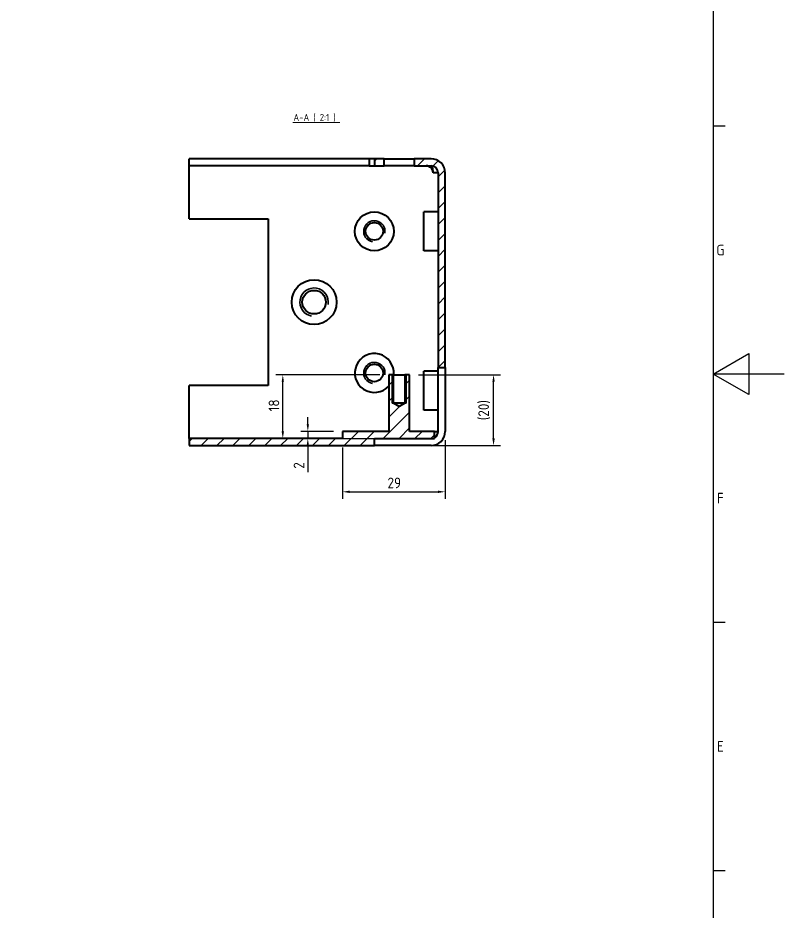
# Model space of a CAD drawing. Header units: millimetres. Extents: x 0 to 2378, y 0 to 1682.
# Drawn here: x 1945 to 2378, y 538 to 1042 of the extents above; entities that cross this region are included whole.
import ezdxf

# ---------------------------------------------------------------- set-up
doc = ezdxf.new("R2010")
doc.units = ezdxf.units.MM
doc.header["$LTSCALE"] = 2
doc.layers.get('0').update_dxf_attribs({"color": 3, "lineweight": 25})
for name, color, linetype, lineweight in [('가시적인 것(ISO)', 3, 'Continuous', 40), ('가시적인 좁은 것(ISO)', 3, 'Continuous', 35), ('경계(ISO)', 7, 'Continuous', 25), ('기호(ISO)', 5, 'Continuous', 25), ('스케치 형상(ISO)', 3, 'Continuous', 25), ('치수(ISO)', 2, 'Continuous', 25), ('해치(ISO)', 7, 'Continuous', 18)]:
    doc.layers.add(name, color=color, linetype=linetype, lineweight=lineweight)
doc.styles.add('문자 텍스트_M2B', font='isocp.shx')
doc.styles.add('치수 텍스트_PSTEK_POSCO', font='isocp.shx')
doc.styles.add('텍스트 스타일512', font='isocp.shx')
doc.dimstyles.new('치수_PSTEK_POSCO', dxfattribs={"dimscale": 2, "dimtxt": 3, "dimasz": 2, "dimexe": 2, "dimexo": 2.5, "dimgap": 1, "dimtad": 1, "dimrnd": 1e-08, "dimdsep": 46, "dimtxsty": '치수 텍스트_PSTEK_POSCO', "dimcen": 0.09, "dimdle": 10, "dimclrd": 7, "dimclre": 7, "dimclrt": 2, "dimadec": 1, "dimazin": 2, "dimtfac": 1, "dimtmove": 0, "dimatfit": 3, "dimfxl": 0, "dimtolj": 1, "dimlwd": -1, "dimlwe": -1, "dimarcsym": 0})

# ---------------------------------------------------------------- blocks, each defined once
blk = doc.blocks.new('경계 Default Border')
at = {"layer": '경계(ISO)'}
for p, q in [((1169.000015258789, 490.5833435058594), (1172.399978637695, 490.5833435058594)), ((1169.000015258789, 350.4166793823242), (1172.399978637695, 350.4166793823242)), ((1169.000015258789, 280.3333282470703), (1172.399978637695, 280.3333282470703))]:
    blk.add_line(p, q, dxfattribs=at)
at = {"layer": '경계(ISO)', "flags": 128}
for points in [[(20, 20), (20, 820.9999847412109), (1169.000015258789, 820.9999847412109), (1169.000015258789, 20), (20, 20)], [(1189.000015258789, 420.4999923706055), (1169.000015258789, 420.4999923706055), (1179.000015258789, 426.2734985351562), (1179.000015258789, 414.7264862060547), (1169.000015258789, 420.4999923706055)]]:
    blk.add_lwpolyline(points, dxfattribs=at)
at = {"layer": '경계(ISO)', "color": 2, "char_height": 3.00000011920929, "attachment_point": 7, "style": '문자 텍스트_M2B'}
for s, insert in [('G', (1169.878270202895, 454.0130611226584)), ('F', (1170.044539520165, 383.9583332737287)), ('E', (1170.044539520165, 313.8463944559917))]:
    blk.add_mtext(s, dxfattribs=dict(at, insert=insert))
blk = doc.blocks.new('*D24')
at = {"layer": 'Defpoints', "color": 0, "transparency": 16777216}
for p in [(2166.593213511169, 840.6292749995015), (2213.988852575234, 840.6292749995015), (2146.693213511176, 800.6292749995015)]:
    blk.add_point(p, dxfattribs=at)
at = {"layer": '치수(ISO)', "color": 7, "transparency": 16777216}
for p, q in [((2171.593213511169, 840.6292749995015), (2217.988852575234, 840.6292749995015)), ((2213.988852575234, 804.6292749995015), (2213.988852575234, 836.6292749995015)), ((2151.693213511176, 800.6292749995015), (2217.988852575234, 800.6292749995015))]:
    blk.add_line(p, q, dxfattribs=at)
for points in [[(2213.322185908567, 836.6292749995015), (2214.6555192419, 836.6292749995015), (2213.988852575234, 840.6292749995015)], [(2213.322185908567, 804.6292749995015), (2214.6555192419, 804.6292749995015), (2213.988852575234, 800.6292749995015)]]:
    blk.add_solid(points, dxfattribs=at)
at = {"layer": '치수(ISO)', "color": 2, "transparency": 16777216, "insert": (2208.688852575234, 814.9316372042259), "char_height": 6, "attachment_point": 4, "rotation": 90, "style": '치수 텍스트_PSTEK_POSCO'}
blk.add_mtext('\\A1;(20)', dxfattribs=at)
blk = doc.blocks.new('*D47')
at = {"layer": 'Defpoints', "color": 0, "transparency": 16777216}
for p in [(2186.69321351117, 808.6292749995016), (2128.693213511197, 804.6292749995016), (2186.69321351117, 774.5175314246446)]:
    blk.add_point(p, dxfattribs=at)
at = {"layer": '치수(ISO)', "color": 7, "transparency": 16777216}
for p, q in [((2186.69321351117, 803.6292749995016), (2186.69321351117, 770.5175314246446)), ((2128.693213511197, 799.6292749995016), (2128.693213511197, 770.5175314246446)), ((2132.693213511197, 774.5175314246446), (2182.69321351117, 774.5175314246446))]:
    blk.add_line(p, q, dxfattribs=at)
for points in [[(2132.693213511197, 775.1841980913113), (2132.693213511197, 773.850864757978), (2128.693213511197, 774.5175314246446)], [(2182.69321351117, 775.1841980913113), (2182.69321351117, 773.850864757978), (2186.69321351117, 774.5175314246446)]]:
    blk.add_solid(points, dxfattribs=at)
at = {"layer": '치수(ISO)', "color": 2, "transparency": 16777216, "insert": (2154.102251971816, 779.5181219758257), "char_height": 6, "attachment_point": 4, "style": '치수 텍스트_PSTEK_POSCO'}
blk.add_mtext('\\A1;29', dxfattribs=at)
blk = doc.blocks.new('*D48')
at = {"layer": 'Defpoints', "color": 0, "transparency": 16777216}
for p in [(2109.145485233903, 808.6292749995016), (2128.693213511197, 808.6292749995016), (2128.693213511197, 804.6292749995016)]:
    blk.add_point(p, dxfattribs=at)
at = {"layer": '치수(ISO)', "color": 7, "transparency": 16777216}
for p, q in [((2109.145485233903, 812.6292749995016), (2109.145485233903, 816.6292749995016)), ((2123.693213511197, 808.6292749995016), (2105.145485233903, 808.6292749995016)), ((2109.145485233903, 808.6292749995016), (2109.145485233903, 804.6292749995016)), ((2109.145485233903, 800.6292749995016), (2109.145485233903, 785.545547962071))]:
    blk.add_line(p, q, dxfattribs=at)
for points in [[(2108.478818567237, 812.6292749995016), (2109.81215190057, 812.6292749995016), (2109.145485233903, 808.6292749995016)], [(2108.478818567237, 800.6292749995016), (2109.81215190057, 800.6292749995016), (2109.145485233903, 804.6292749995016)]]:
    blk.add_solid(points, dxfattribs=at)
at = {"layer": '치수(ISO)', "color": 2, "transparency": 16777216, "insert": (2104.144894682722, 787.5455479620715), "char_height": 6, "attachment_point": 4, "rotation": 90, "style": '치수 텍스트_PSTEK_POSCO'}
blk.add_mtext('\\A1;2', dxfattribs=at)
blk = doc.blocks.new('*D49')
at = {"layer": 'Defpoints', "color": 0, "transparency": 16777216}
for p in [(2095.023479270288, 840.6292749995015), (2154.793213511169, 840.6292749995015), (2128.693213511197, 804.6292749995016)]:
    blk.add_point(p, dxfattribs=at)
at = {"layer": '치수(ISO)', "color": 7, "transparency": 16777216}
for p, q in [((2149.793213511169, 840.6292749995015), (2091.023479270288, 840.6292749995015)), ((2095.023479270288, 808.6292749995016), (2095.023479270288, 836.6292749995015)), ((2123.693213511197, 804.6292749995016), (2091.023479270288, 804.6292749995016))]:
    blk.add_line(p, q, dxfattribs=at)
for points in [[(2094.356812603621, 836.6292749995015), (2095.690145936954, 836.6292749995015), (2095.023479270288, 840.6292749995015)], [(2094.356812603621, 808.6292749995016), (2095.690145936954, 808.6292749995016), (2095.023479270288, 804.6292749995016)]]:
    blk.add_solid(points, dxfattribs=at)
at = {"layer": '치수(ISO)', "color": 2, "transparency": 16777216, "insert": (2090.023479270288, 819.9292749995014), "char_height": 6, "attachment_point": 4, "rotation": 90, "style": '치수 텍스트_PSTEK_POSCO'}
blk.add_mtext('\\A1;18', dxfattribs=at)

msp = doc.modelspace()

# ---------------------------------------------------------------- hatches: boundary and pattern name
at = {"layer": '해치(ISO)'}
h = msp.add_hatch(dxfattribs=at)
h.set_pattern_fill('ANSI31', color=256, scale=50.8, style=0)
h.set_pattern_definition([(45, (0, 0), (-4.490128060534577, 4.490128060534577), [])])
h.paths.add_polyline_path([(2152.193213511169, 962.6292749995007), (2146.693213511169, 962.6292749995007), (2146.693213511169, 958.6292749995006), (2152.193213511169, 958.6292749995007)])
h.paths.add_polyline_path([(2042.193660106088, 800.6292749995015), (2146.693213511176, 800.6292749995015), (2146.693213511176, 804.6292749995016), (2180.693213511197, 804.6292749995016), (2180.693213511197, 808.6292749995016), (2166.593213511169, 808.6292749995015), (2166.593213511169, 840.6292749995015), (2163.935213511169, 840.6292749995015), (2163.935213511169, 824.6292749995016), (2160.693213511169, 822.6812848726142), (2157.451213511169, 824.6292749995016), (2157.451213511169, 840.6292749995015), (2154.793213511169, 840.6292749995015), (2154.793213511169, 808.6292749995016), (2128.693213511197, 808.6292749995016), (2128.693213511197, 804.6292749995016), (2042.193660106088, 804.6292749995016)])
edge = h.paths.add_edge_path()
edge.add_line((2182.69321351117, 844.6292749995016), (2186.69321351117, 844.6292749995016))
edge.add_line((2186.69321351117, 844.6292749995016), (2186.693213511169, 954.6292749995014))
edge.add_ellipse((2178.693213511169, 954.6292749995013), major_axis=(7.999999999999758, 5.329070518200751e-14), ratio=1, start_angle=0, end_angle=90.00000000000013)
edge.add_line((2178.693213511169, 962.6292749995011), (2169.193213511169, 962.6292749995009))
edge.add_line((2169.193213511169, 962.6292749995008), (2169.193213511169, 958.6292749995008))
edge.add_line((2169.193213511169, 958.6292749995009), (2178.693213511169, 958.6292749995011))
edge.add_ellipse((2178.693213511169, 954.6292749995014), major_axis=(-1.4210854715202e-13, 3.999999999999737), ratio=1, start_angle=269.9999999999962, end_angle=360.000000000001, ccw=False)
edge.add_line((2182.693213511169, 954.6292749995013), (2182.69321351117, 844.6292749995015))

# ---------------------------------------------------------------- linework, layer by layer
at = {"layer": '가시적인 것(ISO)'}
for p, q in [((2042.193660106088, 958.6292749995005), (2042.193660106088, 962.6292749995005)), ((2143.864786386423, 962.6292749995004), (2042.193660106088, 962.6292749995005)), ((2042.193660106088, 954.6292749995016), (2042.193660106088, 958.6292749995014)), ((2143.864786386423, 958.6292749995), (2042.193660106088, 958.6292749995005)), ((2146.693213511169, 962.6292749995005), (2143.864786386423, 962.6292749995004)), ((2143.864786386423, 962.6292749995004), (2143.864786386423, 958.6292749995)), ((2143.864786386423, 958.6292749995), (2146.693213511169, 958.6292749995002)), ((2152.193213511169, 962.6292749995005), (2146.693213511169, 962.6292749995005)), ((2146.693213511169, 962.6292749995005), (2146.693213511169, 958.6292749995006)), ((2146.693213511169, 958.6292749995006), (2152.193213511169, 958.6292749995006)), ((2152.193213511169, 958.6292749995006), (2152.193213511169, 962.6292749995005)), ((2152.193213511169, 962.6292749995005), (2169.193213511169, 962.6292749995008)), ((2169.193213511169, 958.6292749995009), (2152.193213511169, 958.6292749995006)), ((2178.693213511169, 962.6292749995009), (2169.193213511169, 962.6292749995008)), ((2169.193213511169, 962.6292749995008), (2169.193213511169, 958.6292749995007)), ((2169.193213511169, 958.6292749995007), (2178.693213511169, 958.629274999501)), ((2042.193660106088, 928.6292749995011), (2042.193660106088, 954.6292749995014)), ((2182.693213511169, 954.6292749995016), (2179.864786386423, 954.6292749995016)), ((2182.693213511169, 954.6292749995013), (2182.69321351117, 844.6292749995016)), ((2186.69321351117, 844.6292749995016), (2186.693213511169, 954.6292749995013)), ((2042.193660106088, 928.6292749995011), (2086.69321351117, 928.6292749995011)), ((2086.69321351117, 928.6292749995011), (2086.69321351117, 834.629274999543)), ((2174.693213511169, 910.6292749995015), (2174.693213511169, 932.6292749995014)), ((2182.693213511169, 932.6292749995014), (2174.693213511169, 932.6292749995014)), ((2182.69321351117, 910.6292749995015), (2174.693213511169, 910.6292749995014)), ((2174.693213511171, 820.6292749995015), (2174.693213511171, 842.6292749995014)), ((2182.69321351117, 842.6292749995014), (2174.69321351117, 842.6292749995014)), ((2182.69321351117, 844.6292749995016), (2186.69321351117, 844.6292749995016)), ((2182.69321351117, 808.6292749995016), (2182.69321351117, 844.6292749995016)), ((2186.69321351117, 844.6292749995016), (2186.69321351117, 808.6292749995016)), ((2157.451213511169, 840.6292749995015), (2154.79321351117, 840.6292749995015)), ((2154.79321351117, 840.6292749995015), (2154.79321351117, 808.6292749995015)), ((2157.451213511169, 824.6292749995016), (2157.451213511169, 840.6292749995015)), ((2157.451213511169, 840.6292749995015), (2163.935213511169, 840.6292749995015)), ((2166.593213511169, 840.6292749995015), (2163.935213511169, 840.6292749995015)), ((2163.935213511169, 840.6292749995015), (2163.935213511169, 824.6292749995016)), ((2166.593213511169, 808.6292749995015), (2166.593213511169, 840.6292749995015)), ((2042.193660106088, 808.6292749995015), (2042.193660106088, 834.6292749995372)), ((2086.69321351117, 834.629274999543), (2042.193660106088, 834.6292749995372)), ((2164.693213511169, 824.6292749995016), (2156.693213511169, 824.6292749995016)), ((2160.693213511169, 822.681284872614), (2157.451213511169, 824.6292749995016)), ((2163.935213511169, 824.6292749995016), (2157.451213511169, 824.6292749995016)), ((2163.935213511169, 824.6292749995016), (2160.693213511169, 822.681284872614)), ((2182.693213511171, 820.6292749995015), (2174.693213511171, 820.6292749995014)), ((2042.193660106088, 804.6292749995014), (2042.193660106088, 808.6292749995015)), ((2154.79321351117, 808.6292749995015), (2128.693213511197, 808.6292749995015)), ((2128.693213511197, 808.6292749995015), (2128.693213511197, 804.6292749995016)), ((2180.693213511198, 808.6292749995015), (2166.593213511169, 808.6292749995015)), ((2180.693213511198, 804.6292749995016), (2180.693213511198, 808.6292749995015)), ((2180.693213511198, 808.6292749995015), (2182.69321351117, 808.6292749995015)), ((2128.693213511197, 804.6292749995016), (2042.193660106088, 804.6292749995016)), ((2042.193660106088, 804.6292749995016), (2042.193660106088, 800.6292749995015)), ((2146.693213511176, 800.6292749995015), (2146.693213511176, 804.6292749995016)), ((2146.693213511176, 804.6292749995016), (2180.693213511198, 804.6292749995016)), ((2042.193660106088, 800.6292749995015), (2146.693213511176, 800.6292749995015)), ((2178.69321351117, 800.6292749995015), (2146.693213511176, 800.6292749995015))]:
    msp.add_line(p, q, dxfattribs=at)
for centre, radius in [((2146.69321351117, 921.6292749995017), 11), ((2146.69321351117, 921.6292749995017), 4.917), ((2112.69321351117, 881.6292749995011), 12.65), ((2112.69321351117, 881.6292749995011), 6.647), ((2146.69321351117, 841.6292749995016), 4.917)]:
    msp.add_circle(centre, radius, dxfattribs=at)
for centre, radius, start, end in [((2175.864786386423, 954.6292749995009), 4.000000000000004, 0, 90.00000000000408), ((2178.693213511169, 954.6292749995013), 7.999999999999758, 0, 90), ((2178.693213511169, 954.6292749995014), 3.999999999999737, 0, 90), ((2146.69321351117, 841.6292749995016), 10.99999999999998, 354.7840914295448, 317.4225675298115), ((2178.69321351117, 808.6292749995016), 8.000000000000043, 270, 0), ((2178.69321351117, 808.6292749995015), 3.999999999999974, 300.0000000004547, 0)]:
    msp.add_arc(centre, radius, start, end, dxfattribs=at)
msp.add_open_spline([(2179.864786386423, 954.6292749995017), (2179.864786386423, 956.0050610478105), (2179.675369663388, 957.371393872176), (2179.337132331458, 958.5686611645082)], degree=3, dxfattribs=at)
at = {"layer": '가시적인 좁은 것(ISO)'}
for p, q in [((2156.693213511169, 840.6292749995015), (2156.693213511169, 824.6292749995016)), ((2164.693213511169, 824.6292749995016), (2164.693213511169, 840.6292749995015))]:
    msp.add_line(p, q, dxfattribs=at)
for centre, radius, start in [((2146.69321351117, 921.6292749995016), 5.99999999999997, 350.0000000000015), ((2112.69321351117, 881.6292749995011), 7.999999999999982, 350.0000000000022), ((2146.69321351117, 841.6292749995016), 5.99999999999998, 350.0000000000015)]:
    msp.add_arc(centre, radius, start, 259.9999999999517, dxfattribs=at)
at = {"layer": '기호(ISO)', "color": 7, "lineweight": 18}
msp.add_line((2100.601957042768, 983.1390250419001), (2127.271802623823, 983.1390250419001), dxfattribs=at)
at = {"layer": '스케치 형상(ISO)'}
msp.add_line((2128.693213511197, 804.6292749995016), (2154.257707252226, 804.6292749995016), dxfattribs=at)

# ---------------------------------------------------------------- block references
at = {"xscale": 2, "yscale": 2, "zscale": 2}
msp.add_blockref('경계 Default Border', (0, 0), dxfattribs=at)

# ---------------------------------------------------------------- texts
at = {"layer": '기호(ISO)', "color": 7, "insert": (2101.021158122169, 983.5813373048525), "char_height": 4.000000059604645, "attachment_point": 7, "style": '텍스트 스타일512'}
msp.add_mtext('A-A ( 2:1 )', dxfattribs=at)

# ---------------------------------------------------------------- dimensions: what is measured, and where the dimension line sits
at = {"layer": '치수(ISO)', "color": 7}
for base, p2, angle, override, picture, middle in [((2095.023479270288, 840.6292749995015), (2154.793213511169, 840.6292749995015), 90, {"dimdec": 2, "dimlfac": 0.5, "dimtp": 0, "dimtm": -0, "dimtdec": 2, "dimtofl": 0, "dimatfit": 1}, '*D49', (2095.023479270288, 822.6292749995015)), ((2109.145485233903, 808.6292749995016), (2128.693213511197, 808.6292749995016), 90, {"dimdec": 2, "dimlfac": 0.5, "dimse1": 1, "dimtp": 0, "dimtm": -0, "dimtdec": 2, "dimtofl": 1, "dimatfit": 1}, '*D48', (2109.145485233903, 789.001906229788)), ((2186.69321351117, 774.5175314246446), (2186.69321351117, 808.6292749995016), 180, {"dimdec": 2, "dimlfac": 0.5, "dimtp": 0, "dimtm": -0, "dimtdec": 2, "dimtofl": 0, "dimatfit": 1}, '*D47', (2157.693213511184, 774.5175314246446))]:
    dim = msp.add_linear_dim(base=base, p1=(2128.693213511197, 804.6292749995016), p2=p2, angle=angle, dimstyle='치수_PSTEK_POSCO', override=override, dxfattribs=at)
    dim.commit()
    dim.dimension.update_dxf_attribs({"geometry": picture, "text_midpoint": middle, "dimtype": 160})
dim = msp.add_linear_dim(base=(2213.988852575234, 840.6292749995015), p1=(2146.693213511176, 800.6292749995015), p2=(2166.593213511169, 840.6292749995015), angle=90, text='(<>)', dimstyle='치수_PSTEK_POSCO', override={"dimgap": 1, "dimdec": 2, "dimlfac": 0.5, "dimtol": 0, "dimlim": 0, "dimtp": 0, "dimtm": -0, "dimtdec": 2, "dimtofl": 0, "dimatfit": 1}, dxfattribs=at)
dim.commit()
dim.dimension.update_dxf_attribs({"geometry": '*D24', "text_midpoint": (2213.988852575234, 820.6292749995015), "dimtype": 160})

doc.saveas('drawing.dxf')
